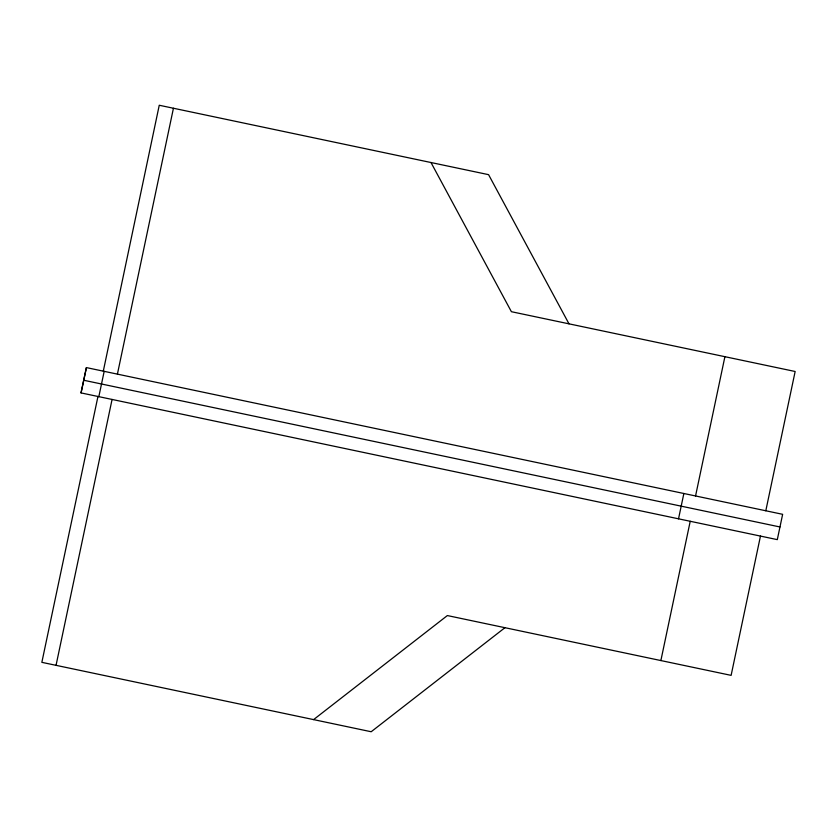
<?xml version="1.0" encoding="UTF-8"?>
<svg xmlns="http://www.w3.org/2000/svg" width="837" height="837" viewBox="0 0 837 837"><rect width="100%" height="100%" fill="white"/><g stroke="black" fill="none" stroke-linecap="round" stroke-linejoin="round"><path stroke-width="1.26" d="M81.043 392.909L86.378 367.589L782.637 514.316L777.301 539.635L81.043 392.909L86.431 367.6M97.96 396.476L41.85 662.339L371.178 731.747L504.952 627.698M103.296 371.157L159.25 105.253L488.578 174.661L568.993 323.835M98.839 396.665L104.175 371.335M56.048 665.331L112.074 399.448M117.41 374.129L173.437 108.245M678.525 518.825L683.86 493.495M660.874 660.56L690.222 521.284M695.557 495.964L724.905 356.698M760.467 536.088L731.119 675.365L447.366 615.561L313.593 719.611M765.803 510.769L795.15 371.492L511.397 311.699L430.992 162.524M83.71 380.249L779.969 526.975"/></g></svg>
